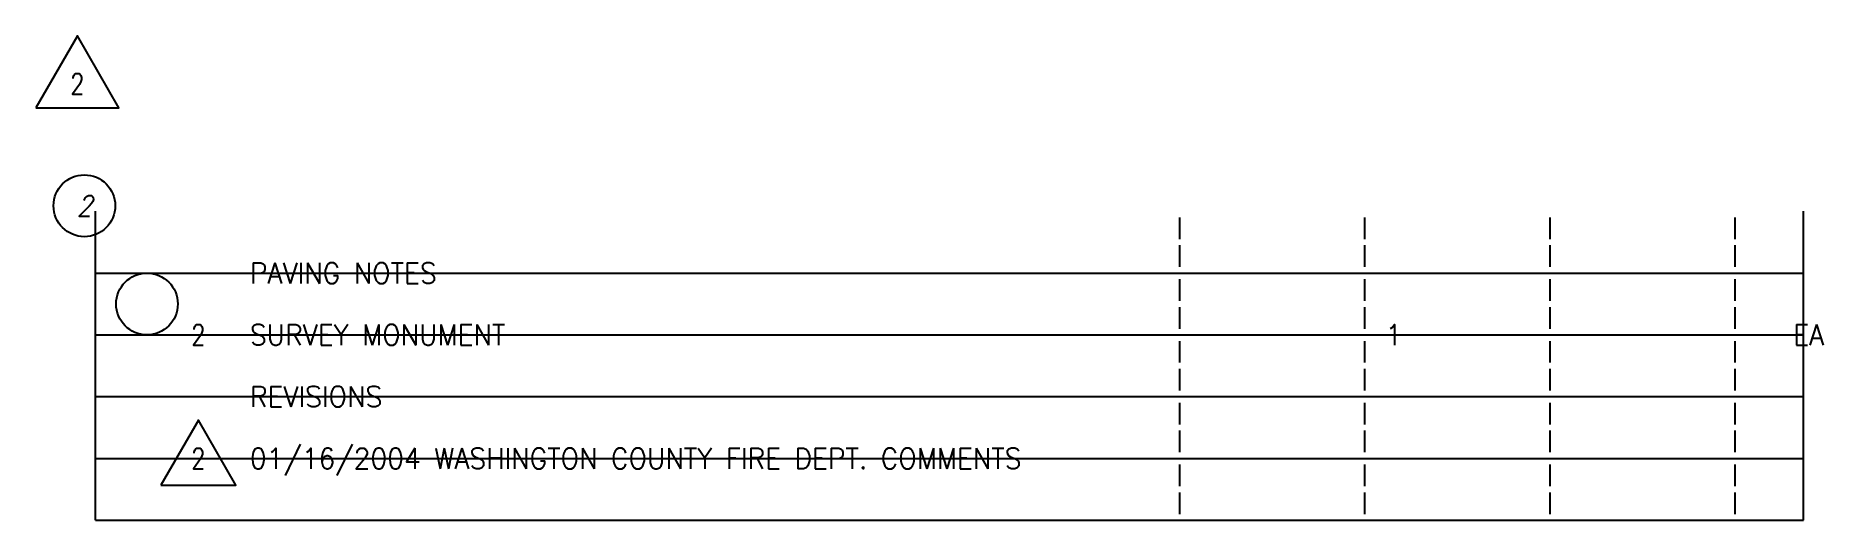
# Paper-space layout 'HP LaserJet 11x17' of a CAD drawing. Header units: inches. Extents: x 45 to 306, y -21 to 50.
import ezdxf
from ezdxf.enums import TextEntityAlignment as Align

# ---------------------------------------------------------------- set-up
doc = ezdxf.new("R2010")
doc.units = ezdxf.units.IN
doc.header["$LTSCALE"] = 30
doc.header["$MEASUREMENT"] = 0
for name, color, linetype in [('NOTES-EXPORT', 3, 'Continuous'), ('notes-keygrid', 13, 'Continuous'), ('notes-keyqty', 2, 'Continuous'), ('NOTES0', 4, 'Continuous'), ('notes1', 6, 'Continuous')]:
    doc.layers.add(name, color=color, linetype=linetype)
doc.styles.add('ROMANS', font='romans', dxfattribs={"width": 0.95})
doc.styles.add('romss2', font='romans.shx', dxfattribs={"width": 0.85, "oblique": 15})

# ---------------------------------------------------------------- blocks, each defined once
blk = doc.blocks.new('notecirl1')
at = {"layer": 'notes1'}
blk.add_circle((-2.5, 0), 1.5, dxfattribs=at)
at = {"layer": 'notes1', "linetype": 'Continuous', "style": 'romss2', "oblique": 15, "width": 0.85}
for tag, p in [('NOTETXT1', (-4.35, 0.2)), ('NOTETXT0', (-3.86, 0.2))]:
    blk.add_attdef(tag, text='', height=1, dxfattribs=at).set_placement(p, align=Align.RIGHT)
at = {"layer": 'notes1', "linetype": 'Continuous', "style": 'romss2', "oblique": 15, "width": 0.85, "flags": 9}
for tag in ['NOTEPHASE', 'NOTETYPE']:
    blk.add_attdef(tag, text='', height=1, dxfattribs=at).set_placement((-2.5, 0), align=Align.MIDDLE)
at = {"layer": 'notes1', "linetype": 'Continuous', "style": 'romss2', "oblique": 15, "width": 0.85}
blk.add_attdef('NOTENUM', text='', height=1, dxfattribs=at).set_placement((-2.5, 0), align=Align.MIDDLE)
for tag, p in [('NOTETXT2', (-4.35, -0.2)), ('NOTETXT3', (-4.35, -1.6))]:
    blk.add_attdef(tag, text='', height=1, dxfattribs=at).set_placement(p, align=Align.TOP_RIGHT)
blk = doc.blocks.new('notetril1')
at = {"flags": 128}
blk.add_lwpolyline([(-5.043, 0), (-1, 0), (-3.022, 3.501)], close=True, dxfattribs=at)
at = {"style": 'ROMANS', "width": 0.95}
for tag, p in [('NOTETXT1', (-5.508, 1.392)), ('NOTETXT0', (-4.213, 1.392))]:
    blk.add_attdef(tag, text='', height=1, dxfattribs=at).set_placement(p, align=Align.RIGHT)
for tag, p in [('NOTETXT2', (-5.508, 0.992)), ('NOTETXT3', (-5.508, -0.408))]:
    blk.add_attdef(tag, text='', height=1, dxfattribs=at).set_placement(p, align=Align.TOP_RIGHT)
at = {"style": 'ROMANS', "width": 0.95, "flags": 9}
for tag in ['NOTEPHASE', 'NOTETYPE']:
    blk.add_attdef(tag, text='', height=1, dxfattribs=at).set_placement((-3.022, 1.167), align=Align.MIDDLE)
at = {"style": 'ROMANS', "width": 0.8}
blk.add_attdef('NOTENUM', text='', height=1, dxfattribs=at).set_placement((-3.022, 1.167), align=Align.MIDDLE)
blk = doc.blocks.new('NOTEQTY')
at = {"layer": 'notes-keygrid'}
for p, q in [((-2.5, -1.5), (-2.5, 1.5)), ((50.173, 1.2), (50.173, 0.15)), ((59.173, 1.2), (59.173, 0.15)), ((68.173, 1.2), (68.173, 0.15)), ((77.173, 1.2), (77.173, 0.15)), ((80.5, -1.5), (80.5, 1.5)), ((50.173, -0.15), (50.173, -1.2)), ((59.173, -0.15), (59.173, -1.2)), ((68.173, -0.15), (68.173, -1.2)), ((77.173, -0.15), (77.173, -1.2)), ((-2.5, -1.5), (80.5, -1.5))]:
    blk.add_line(p, q, dxfattribs=at)
at = {"style": 'ROMANS', "width": 0.95, "flags": 1}
blk.add_attdef('TBLTYPE', text='', height=1, dxfattribs=at).set_placement((0, 0), align=Align.MIDDLE)
at = {"style": 'ROMANS', "width": 0.8}
blk.add_attdef('TBLNUM', text='', height=1, dxfattribs=at).set_placement((0, 0), align=Align.MIDDLE)
at = {"style": 'ROMANS', "width": 0.95}
blk.add_attdef('TBLDSC', text='', height=1, dxfattribs=at).set_placement((2.5, 0), align=Align.MIDDLE_LEFT)
at = {"layer": 'notes-keyqty', "style": 'ROMANS', "width": 0.95}
for tag, p in [('TBLQTY1', (58.5, 0)), ('TBLQTY2', (67.5, 0)), ('TBLQTY3', (76.5, 0))]:
    blk.add_attdef(tag, text='', height=1, dxfattribs=at).set_placement(p, align=Align.MIDDLE_RIGHT)
blk.add_attdef('TBLUNIT', text='', height=1, dxfattribs=at).set_placement((77.5, 0), align=Align.MIDDLE_LEFT)
blk = doc.blocks.new('cnmCIR')
blk.add_circle((0, 0), 1.5)
blk = doc.blocks.new('cnmTRI')
at = {"flags": 128}
blk.add_lwpolyline([(0.676, -2.8), (4.324, -2.8), (2.5, 0.36)], close=True, dxfattribs=at)

psp = doc.layouts.new('HP LaserJet 11x17')

# ---------------------------------------------------------------- block references
at = {"layer": 'NOTES-EXPORT'}
ref = psp.add_blockref('NOTEQTY', (61.51, 19.99), dxfattribs=dict(at, xscale=3, yscale=3, zscale=3))
ref.add_attrib('TBLDSC', 'PAVING NOTES', dxfattribs={"layer": '0', "height": 3, "style": 'ROMANS', "width": 0.95}).set_placement((76.51, 15.49), align=Align.MIDDLE_LEFT)
ref = psp.add_blockref('NOTEQTY', (61.51, 10.99), dxfattribs=dict(at, xscale=3, yscale=3, zscale=3))
ref.add_attrib('TBLNUM', '2', dxfattribs={"layer": '0', "height": 3, "style": 'ROMANS', "width": 0.8}).set_placement((69.01, 6.49), align=Align.MIDDLE)
ref.add_attrib('TBLDSC', 'SURVEY MONUMENT', dxfattribs={"layer": '0', "height": 3, "style": 'ROMANS', "width": 0.95}).set_placement((76.51, 6.49), align=Align.MIDDLE_LEFT)
ref.add_attrib('TBLQTY1', '1', dxfattribs={"layer": '0', "height": 3, "style": 'ROMANS', "width": 0.95}).set_placement((244.51, 6.49), align=Align.MIDDLE_RIGHT)
ref.add_attrib('TBLUNIT', 'EA ', dxfattribs={"layer": '0', "height": 3, "style": 'ROMANS', "width": 0.95}).set_placement((301.51, 6.49), align=Align.MIDDLE_LEFT)
at = {"layer": 'NOTES-EXPORT', "xscale": 3, "yscale": 3, "zscale": 3}
for name, p in [('cnmCIR', (61.51, 10.99)), ('cnmTRI', (61.51, -7.01)), ('NOTEQTY', (61.51, -16.01))]:
    psp.add_blockref(name, p, dxfattribs=at)
at = {"layer": 'NOTES-EXPORT'}
ref = psp.add_blockref('NOTEQTY', (61.51, 1.99), dxfattribs=dict(at, xscale=3, yscale=3, zscale=3))
ref.add_attrib('TBLDSC', 'REVISIONS', dxfattribs={"layer": '0', "height": 3, "style": 'ROMANS', "width": 0.95}).set_placement((76.51, -2.51), align=Align.MIDDLE_LEFT)
ref = psp.add_blockref('NOTEQTY', (61.51, -7.01), dxfattribs=dict(at, xscale=3, yscale=3, zscale=3))
ref.add_attrib('TBLNUM', '2', dxfattribs={"layer": '0', "height": 3, "style": 'ROMANS', "width": 0.8}).set_placement((69.01, -11.51), align=Align.MIDDLE)
ref.add_attrib('TBLDSC', '01/16/2004 WASHINGTON COUNTY FIRE DEPT. COMMENTS', dxfattribs={"layer": '0', "height": 3, "style": 'ROMANS', "width": 0.95}).set_placement((76.51, -11.51), align=Align.MIDDLE_LEFT)
at = {"layer": 'NOTES0', "xscale": 3, "yscale": 3, "zscale": 3}
for name, p in [('notetril1', (60.43, 39.55)), ('notecirl1', (59.89, 25.29))]:
    psp.add_blockref(name, p, dxfattribs=at).add_auto_attribs({'NOTENUM': '2'})

doc.saveas('drawing.dxf')
